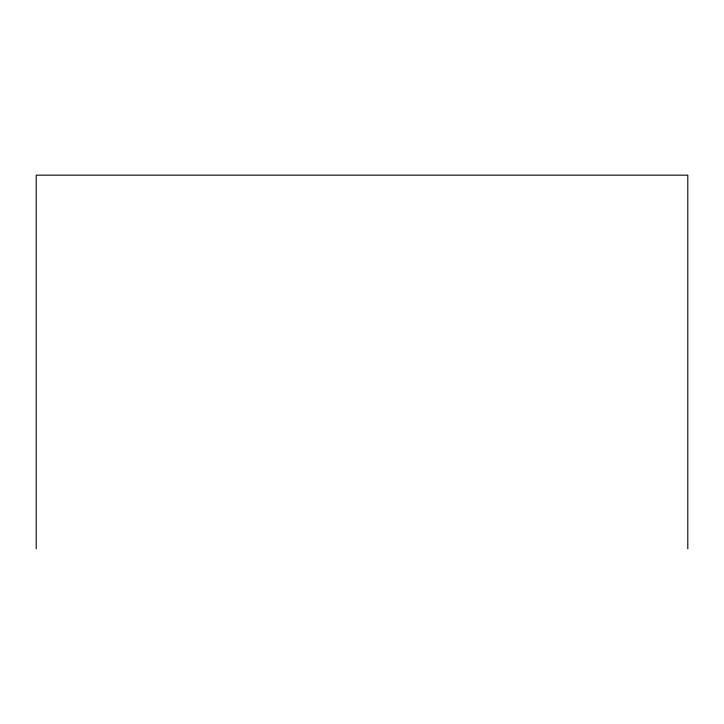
<?xml version="1.0" encoding="UTF-8"?>
<svg xmlns="http://www.w3.org/2000/svg" width="724" height="724" viewBox="0 0 724 724"><rect width="100%" height="100%" fill="white"/><g stroke="black" fill="none" stroke-linecap="round" stroke-linejoin="round"><path stroke-width="1.09" d="M687.8 548.837L687.8 175.163L36.2 175.163L36.2 548.837"/></g></svg>
